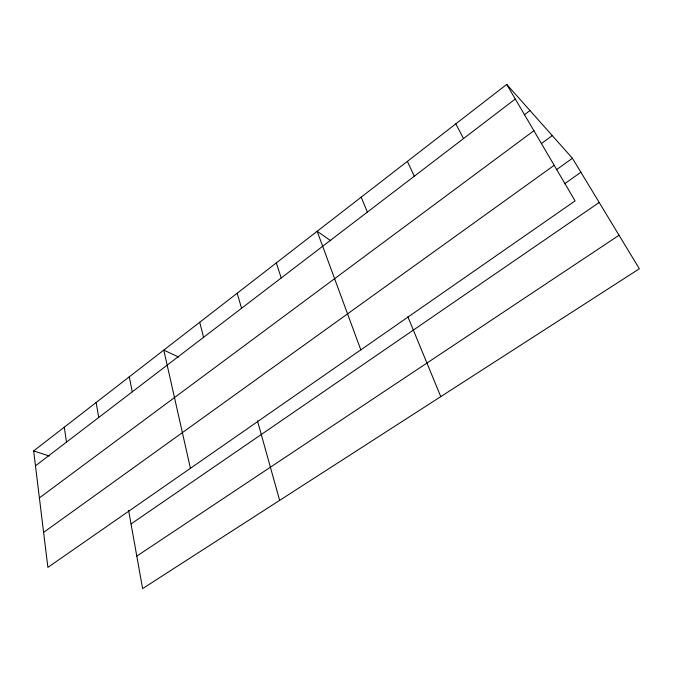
<?xml version="1.0" encoding="UTF-8"?>
<svg xmlns="http://www.w3.org/2000/svg" width="673" height="673" viewBox="0 0 673 673"><rect width="100%" height="100%" fill="white"/><g stroke="black" fill="none" stroke-linecap="round" stroke-linejoin="round"><path stroke-width="1.01" d="M506.727 84.403L575.079 200.907L47.884 567.398L33.65 450.927L506.727 84.403L572.429 158.264L639.35 268.771L142.617 588.597L128.627 510.504M35.476 465.834L515.291 99.007M524.183 114.915L529.979 110.54M39.387 497.894L533.899 130.713M541.403 143.568L552.264 135.593M43.602 532.393L554.19 165.306M556.369 169.764L572.429 158.264M564.588 183.771L580.9 172.246M131.033 523.947L599.197 202.472M136.796 556.1L619.051 235.247M33.65 450.927L49.255 455.991M178.673 357.077L163.783 350.103L190.425 468.307M330.838 240.791L317.151 231.276L360.812 349.859M455.823 123.84L463.52 138.579M407.367 161.377L414.282 176.225M361.199 197.147L367.382 212.079M407.846 316.722L440.773 396.624M276.3 262.924L281.221 277.957M237.19 293.226L241.565 308.276M257.448 420.776L279.648 500.367M199.721 322.258L203.583 337.308M129.292 376.821L132.244 391.846M96.155 402.496L98.704 417.487M64.297 427.178L66.467 442.136"/></g></svg>
